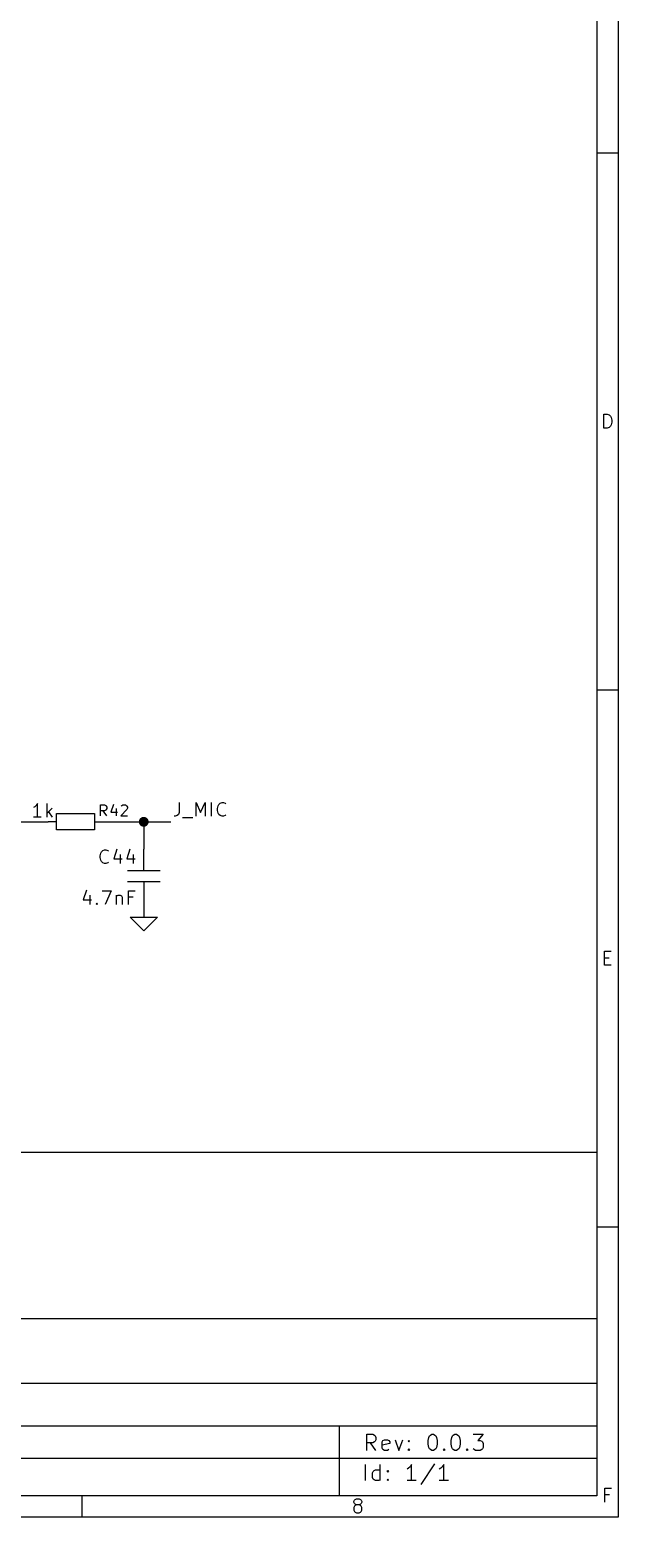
# Model space of a CAD drawing. Header units: inches. Extents: x 0.4 to 16.1, y -11.3 to -0.4.
# Drawn here: x 13.98 to 16.14, y -11.3 to -5.85 of the extents above; entities that cross this region are included whole.
import ezdxf

# ---------------------------------------------------------------- set-up
doc = ezdxf.new("R2010")
doc.units = ezdxf.units.IN
doc.header["$MEASUREMENT"] = 0
for name, color, linetype in [('GREENSIXTYFIVE', 129, 'CONTINUOUS'), ('LIGHTGREEN', 92, 'CONTINUOUS'), ('RED', 14, 'CONTINUOUS'), ('REDSIX', 19, 'CONTINUOUS')]:
    doc.layers.add(name, color=color, linetype=linetype)

msp = doc.modelspace()

# ---------------------------------------------------------------- linework, layer by layer
at = {"layer": 'GREENSIXTYFIVE', "linetype": 'CONTINUOUS'}
for p, q in [((14.0002, -8.6947), (13.9955, -8.6971)), ((14.005, -8.6899), (14.0002, -8.6947)), ((14.0098, -8.6828), (14.005, -8.6899)), ((14.0098, -8.7328), (14.0098, -8.6828)), ((14.0455, -8.7328), (14.0455, -8.6828)), ((14.0645, -8.6995), (14.0455, -8.7185)), ((14.0502, -8.7138), (14.0645, -8.7328)), ((14.2414, -8.7282), (14.2414, -8.6882)), ((14.2414, -8.6882), (14.2567, -8.6882)), ((14.2567, -8.7092), (14.2414, -8.7092)), ((14.2643, -8.7282), (14.251, -8.7092)), ((14.2567, -8.6882), (14.2605, -8.6901)), ((14.2605, -8.7073), (14.2567, -8.7092)), ((14.2605, -8.6901), (14.2624, -8.6921)), ((14.2624, -8.7054), (14.2605, -8.7073)), ((14.2624, -8.6921), (14.2643, -8.6959)), ((14.2643, -8.7016), (14.2624, -8.7054)), ((14.2643, -8.6959), (14.2643, -8.7016)), ((14.289, -8.6863), (14.2795, -8.7149)), ((14.2795, -8.7149), (14.3043, -8.7149)), ((14.2986, -8.7016), (14.2986, -8.7282)), ((14.3386, -8.7054), (14.3157, -8.7282)), ((14.3176, -8.6921), (14.3195, -8.6901)), ((14.3195, -8.6901), (14.3233, -8.6882)), ((14.3233, -8.6882), (14.3329, -8.6882)), ((14.3329, -8.6882), (14.3367, -8.6901)), ((14.3367, -8.6901), (14.3386, -8.6921)), ((14.3386, -8.6921), (14.3405, -8.6959)), ((14.3405, -8.6997), (14.3386, -8.7054)), ((14.3405, -8.6959), (14.3405, -8.6997)), ((14.024, -8.7328), (13.9955, -8.7328)), ((14.3157, -8.7282), (14.3405, -8.7282)), ((14.2399, -8.8742), (14.2423, -8.8647)), ((14.2399, -8.8742), (14.2423, -8.8647)), ((14.2399, -8.8814), (14.2399, -8.8742)), ((14.2399, -8.8814), (14.2399, -8.8742)), ((14.2423, -8.8909), (14.2399, -8.8814)), ((14.2423, -8.8909), (14.2399, -8.8814)), ((14.2423, -8.8647), (14.2447, -8.8599)), ((14.2423, -8.8647), (14.2447, -8.8599)), ((14.2447, -8.8599), (14.2494, -8.8552)), ((14.2447, -8.8599), (14.2494, -8.8552)), ((14.2494, -8.8552), (14.2566, -8.8528)), ((14.2494, -8.8552), (14.2566, -8.8528)), ((14.2566, -8.8528), (14.2613, -8.8528)), ((14.2566, -8.8528), (14.2613, -8.8528)), ((14.2613, -8.8528), (14.2685, -8.8552)), ((14.2613, -8.8528), (14.2685, -8.8552)), ((14.2685, -8.8552), (14.2709, -8.8576)), ((14.2685, -8.8552), (14.2709, -8.8576)), ((14.3018, -8.8504), (14.2899, -8.8861)), ((14.3018, -8.8504), (14.2899, -8.8861)), ((14.2899, -8.8861), (14.3209, -8.8861)), ((14.2899, -8.8861), (14.3209, -8.8861)), ((14.3137, -8.8695), (14.3137, -8.9028)), ((14.3137, -8.8695), (14.3137, -8.9028)), ((14.3494, -8.8504), (14.3375, -8.8861)), ((14.3494, -8.8504), (14.3375, -8.8861)), ((14.3375, -8.8861), (14.3685, -8.8861)), ((14.3375, -8.8861), (14.3685, -8.8861)), ((14.3613, -8.8695), (14.3613, -8.9028)), ((14.3613, -8.8695), (14.3613, -8.9028)), ((14.2447, -8.8957), (14.2423, -8.8909)), ((14.2447, -8.8957), (14.2423, -8.8909)), ((14.2494, -8.9004), (14.2447, -8.8957)), ((14.2494, -8.9004), (14.2447, -8.8957)), ((14.2566, -8.9028), (14.2494, -8.9004)), ((14.2566, -8.9028), (14.2494, -8.9004)), ((14.2613, -8.9028), (14.2566, -8.9028)), ((14.2613, -8.9028), (14.2566, -8.9028)), ((14.2685, -8.9004), (14.2613, -8.9028)), ((14.2685, -8.9004), (14.2613, -8.9028)), ((14.2709, -8.898), (14.2685, -8.9004)), ((14.2709, -8.898), (14.2685, -8.9004)), ((14.1899, -9.0004), (14.178, -9.0361)), ((14.1899, -9.0004), (14.178, -9.0361)), ((14.178, -9.0361), (14.209, -9.0361)), ((14.178, -9.0361), (14.209, -9.0361)), ((14.2018, -9.0195), (14.2018, -9.0528)), ((14.2018, -9.0195), (14.2018, -9.0528)), ((14.2256, -9.0504), (14.228, -9.048)), ((14.2256, -9.0504), (14.228, -9.048)), ((14.228, -9.0528), (14.2256, -9.0504)), ((14.228, -9.0528), (14.2256, -9.0504)), ((14.228, -9.048), (14.2304, -9.0504)), ((14.228, -9.048), (14.228, -9.0528)), ((14.228, -9.048), (14.2304, -9.0504)), ((14.228, -9.048), (14.228, -9.0528)), ((14.2304, -9.0504), (14.228, -9.0528)), ((14.2304, -9.0504), (14.228, -9.0528)), ((14.2471, -9.0028), (14.2804, -9.0028)), ((14.2471, -9.0028), (14.2804, -9.0028)), ((14.2804, -9.0028), (14.259, -9.0528)), ((14.2804, -9.0028), (14.259, -9.0528)), ((14.2994, -9.0195), (14.2994, -9.0528)), ((14.2994, -9.0195), (14.2994, -9.0528)), ((14.2994, -9.0242), (14.3018, -9.0219)), ((14.2994, -9.0242), (14.3018, -9.0219)), ((14.3018, -9.0219), (14.3066, -9.0195)), ((14.3018, -9.0219), (14.3066, -9.0195)), ((14.3066, -9.0195), (14.3137, -9.0195)), ((14.3066, -9.0195), (14.3137, -9.0195)), ((14.3137, -9.0195), (14.3185, -9.0219)), ((14.3137, -9.0195), (14.3185, -9.0219)), ((14.3185, -9.0219), (14.3209, -9.0266)), ((14.3185, -9.0219), (14.3209, -9.0266)), ((14.3209, -9.0266), (14.3209, -9.0528)), ((14.3209, -9.0266), (14.3209, -9.0528)), ((14.3447, -9.0528), (14.3447, -9.0028)), ((14.3447, -9.0028), (14.3685, -9.0028)), ((14.3447, -9.0528), (14.3447, -9.0028)), ((14.3447, -9.0028), (14.3685, -9.0028)), ((14.3613, -9.0266), (14.3447, -9.0266)), ((14.3613, -9.0266), (14.3447, -9.0266))]:
    msp.add_line(p, q, dxfattribs=at)
at = {"layer": 'LIGHTGREEN', "linetype": 'CONTINUOUS'}
for p, q in [((13.95, -8.75), (14.05, -8.75)), ((14.25, -8.75), (14.4, -8.75)), ((14.4, -8.75), (14.5, -8.75)), ((14.4, -8.75), (14.4, -8.85))]:
    msp.add_line(p, q, dxfattribs=at)
at = {"layer": 'LIGHTGREEN', "const_width": 0.018}
msp.add_lwpolyline([(14.391, -8.75, 1), (14.409, -8.75, 1)], format="xyb", close=True, dxfattribs=at)
at = {"layer": 'RED', "linetype": 'CONTINUOUS'}
for p, q in [((16.1413, -0.3937), (16.1413, -11.2993)), ((16.0626, -0.4724), (16.0626, -11.2206)), ((16.1413, -6.2992), (16.0626, -6.2992)), ((16.0885, -7.3068), (16.0885, -7.2557)), ((16.0885, -7.2557), (16.1007, -7.2557)), ((16.1007, -7.2557), (16.108, -7.2581)), ((16.108, -7.3044), (16.1007, -7.3068)), ((16.108, -7.2581), (16.1129, -7.263)), ((16.1129, -7.2995), (16.108, -7.3044)), ((16.1129, -7.263), (16.1153, -7.2678)), ((16.1153, -7.2946), (16.1129, -7.2995)), ((16.1153, -7.2678), (16.1178, -7.2776)), ((16.1178, -7.2849), (16.1153, -7.2946)), ((16.1178, -7.2776), (16.1178, -7.2849)), ((16.1007, -7.3068), (16.0885, -7.3068)), ((16.1413, -8.2677), (16.0626, -8.2677)), ((14.08, -8.78), (14.08, -8.72)), ((14.08, -8.72), (14.22, -8.72)), ((14.22, -8.72), (14.22, -8.78)), ((14.08, -8.75), (14.05, -8.75)), ((14.22, -8.75), (14.25, -8.75)), ((14.22, -8.78), (14.08, -8.78)), ((14.4, -8.93), (14.4, -8.85)), ((14.4, -8.93), (14.4, -8.85)), ((14.46, -8.93), (14.34, -8.93)), ((14.46, -8.97), (14.34, -8.97)), ((14.4, -8.97), (14.4, -9.05)), ((14.4, -8.97), (14.4, -9.05)), ((14.4, -9.05), (14.4, -9.1)), ((14.4, -9.15), (14.35, -9.1)), ((14.35, -9.1), (14.4, -9.1)), ((14.4, -9.1), (14.45, -9.1)), ((14.45, -9.1), (14.4, -9.15)), ((16.091, -9.2753), (16.091, -9.2242)), ((16.091, -9.2242), (16.1153, -9.2242)), ((16.091, -9.2485), (16.108, -9.2485)), ((16.1153, -9.2753), (16.091, -9.2753)), ((11.8106, -9.9607), (16.0626, -9.9607)), ((16.0626, -9.9607), (16.0626, -11.2206)), ((16.1413, -10.2362), (16.0626, -10.2362)), ((11.8106, -10.571), (16.0626, -10.571)), ((11.8106, -10.8072), (16.0626, -10.8072)), ((11.8106, -10.9647), (16.0626, -10.9647)), ((15.1177, -10.9647), (15.1177, -11.2206)), ((15.2182, -11.0544), (15.2182, -10.9953)), ((15.2182, -10.9953), (15.2407, -10.9953)), ((15.2407, -10.9953), (15.2464, -10.9981)), ((15.2464, -10.9981), (15.2492, -11.0009)), ((15.2492, -11.0009), (15.252, -11.0065)), ((15.252, -11.0065), (15.252, -11.015)), ((15.4432, -11.0178), (15.446, -11.0065)), ((15.446, -11.0065), (15.4488, -11.0009)), ((15.4488, -11.0009), (15.4517, -10.9981)), ((15.4517, -10.9981), (15.4573, -10.9953)), ((15.4573, -10.9953), (15.4629, -10.9953)), ((15.4629, -10.9953), (15.4685, -10.9981)), ((15.4685, -10.9981), (15.4713, -11.0009)), ((15.4713, -11.0009), (15.4742, -11.0065)), ((15.4742, -11.0065), (15.477, -11.0178)), ((15.5276, -11.0178), (15.5304, -11.0065)), ((15.5304, -11.0065), (15.5332, -11.0009)), ((15.5332, -11.0009), (15.536, -10.9981)), ((15.536, -10.9981), (15.5416, -10.9953)), ((15.5416, -10.9953), (15.5473, -10.9953)), ((15.5473, -10.9953), (15.5529, -10.9981)), ((15.5529, -10.9981), (15.5557, -11.0009)), ((15.5557, -11.0009), (15.5585, -11.0065)), ((15.5585, -11.0065), (15.5613, -11.0178)), ((15.6091, -10.9953), (15.6457, -10.9953)), ((15.6457, -10.9953), (15.626, -11.0178)), ((15.2407, -11.0262), (15.2182, -11.0262)), ((15.252, -11.0544), (15.2323, -11.0262)), ((15.2464, -11.0234), (15.2407, -11.0262)), ((15.2492, -11.0206), (15.2464, -11.0234)), ((15.252, -11.015), (15.2492, -11.0206)), ((15.2745, -11.0234), (15.2773, -11.0178)), ((15.2745, -11.0459), (15.2745, -11.0234)), ((15.3026, -11.029), (15.2745, -11.0347)), ((15.2773, -11.0515), (15.2745, -11.0459)), ((15.2773, -11.0178), (15.2829, -11.015)), ((15.2829, -11.0544), (15.2773, -11.0515)), ((15.2829, -11.015), (15.2942, -11.015)), ((15.2942, -11.0544), (15.2829, -11.0544)), ((15.2942, -11.015), (15.2998, -11.0178)), ((15.2998, -11.0515), (15.2942, -11.0544)), ((15.2998, -11.0178), (15.3026, -11.0234)), ((15.3026, -11.0234), (15.3026, -11.029)), ((15.3223, -11.015), (15.3364, -11.0544)), ((15.3364, -11.0544), (15.3504, -11.015)), ((15.3701, -11.0206), (15.3729, -11.0178)), ((15.3729, -11.0234), (15.3701, -11.0206)), ((15.3701, -11.0515), (15.3729, -11.0487)), ((15.3729, -11.0544), (15.3701, -11.0515)), ((15.3729, -11.0178), (15.3757, -11.0206)), ((15.3729, -11.0178), (15.3729, -11.0234)), ((15.3757, -11.0206), (15.3729, -11.0234)), ((15.3729, -11.0487), (15.3757, -11.0515)), ((15.3729, -11.0487), (15.3729, -11.0544)), ((15.3757, -11.0515), (15.3729, -11.0544)), ((15.4432, -11.0319), (15.4432, -11.0178)), ((15.446, -11.0431), (15.4432, -11.0319)), ((15.4488, -11.0487), (15.446, -11.0431)), ((15.4517, -11.0515), (15.4488, -11.0487)), ((15.4573, -11.0544), (15.4517, -11.0515)), ((15.4629, -11.0544), (15.4573, -11.0544)), ((15.4685, -11.0515), (15.4629, -11.0544)), ((15.4713, -11.0487), (15.4685, -11.0515)), ((15.4742, -11.0431), (15.4713, -11.0487)), ((15.477, -11.0319), (15.4742, -11.0431)), ((15.477, -11.0178), (15.477, -11.0319)), ((15.4995, -11.0515), (15.5023, -11.0487)), ((15.5023, -11.0544), (15.4995, -11.0515)), ((15.5023, -11.0487), (15.5051, -11.0515)), ((15.5023, -11.0487), (15.5023, -11.0544)), ((15.5051, -11.0515), (15.5023, -11.0544)), ((15.5276, -11.0319), (15.5276, -11.0178)), ((15.5304, -11.0431), (15.5276, -11.0319)), ((15.5332, -11.0487), (15.5304, -11.0431)), ((15.536, -11.0515), (15.5332, -11.0487)), ((15.5416, -11.0544), (15.536, -11.0515)), ((15.5473, -11.0544), (15.5416, -11.0544)), ((15.5529, -11.0515), (15.5473, -11.0544)), ((15.5557, -11.0487), (15.5529, -11.0515)), ((15.5585, -11.0431), (15.5557, -11.0487)), ((15.5613, -11.0319), (15.5585, -11.0431)), ((15.5613, -11.0178), (15.5613, -11.0319)), ((15.5838, -11.0515), (15.5866, -11.0487)), ((15.5866, -11.0544), (15.5838, -11.0515)), ((15.5866, -11.0487), (15.5895, -11.0515)), ((15.5866, -11.0487), (15.5866, -11.0544)), ((15.5895, -11.0515), (15.5866, -11.0544)), ((15.612, -11.0515), (15.6091, -11.0487)), ((15.6176, -11.0544), (15.612, -11.0515)), ((15.6344, -11.0544), (15.6176, -11.0544)), ((15.626, -11.0178), (15.6344, -11.0178)), ((15.6344, -11.0178), (15.6401, -11.0206)), ((15.6401, -11.0515), (15.6344, -11.0544)), ((15.6401, -11.0206), (15.6429, -11.0234)), ((15.6429, -11.0487), (15.6401, -11.0515)), ((15.6429, -11.0234), (15.6457, -11.029)), ((15.6457, -11.0431), (15.6429, -11.0487)), ((15.6457, -11.029), (15.6457, -11.0431)), ((11.8106, -11.0828), (16.0626, -11.0828)), ((15.2144, -11.1649), (15.2144, -11.1058)), ((15.2678, -11.1649), (15.2678, -11.1058)), ((15.3718, -11.1199), (15.3662, -11.1227)), ((15.3775, -11.1143), (15.3718, -11.1199)), ((15.3831, -11.1058), (15.3775, -11.1143)), ((15.3831, -11.1649), (15.3831, -11.1058)), ((15.4675, -11.103), (15.4168, -11.179)), ((15.4899, -11.1199), (15.4843, -11.1227)), ((15.4956, -11.1143), (15.4899, -11.1199)), ((15.5012, -11.1058), (15.4956, -11.1143)), ((15.5012, -11.1649), (15.5012, -11.1058)), ((15.2397, -11.1368), (15.2425, -11.1311)), ((15.2397, -11.1536), (15.2397, -11.1368)), ((15.2425, -11.1593), (15.2397, -11.1536)), ((15.2425, -11.1311), (15.2453, -11.1283)), ((15.2453, -11.1621), (15.2425, -11.1593)), ((15.2453, -11.1283), (15.2509, -11.1255)), ((15.2509, -11.1649), (15.2453, -11.1621)), ((15.2509, -11.1255), (15.2622, -11.1255)), ((15.2622, -11.1649), (15.2509, -11.1649)), ((15.2622, -11.1255), (15.2678, -11.1283)), ((15.2678, -11.1621), (15.2622, -11.1649)), ((15.2931, -11.1311), (15.2959, -11.1283)), ((15.2959, -11.134), (15.2931, -11.1311)), ((15.2931, -11.1621), (15.2959, -11.1593)), ((15.2959, -11.1649), (15.2931, -11.1621)), ((15.2959, -11.1283), (15.2987, -11.1311)), ((15.2959, -11.1283), (15.2959, -11.134)), ((15.2987, -11.1311), (15.2959, -11.134)), ((15.2959, -11.1593), (15.2987, -11.1621)), ((15.2959, -11.1593), (15.2959, -11.1649)), ((15.2987, -11.1621), (15.2959, -11.1649)), ((15.4, -11.1649), (15.3662, -11.1649)), ((15.5181, -11.1649), (15.4843, -11.1649)), ((16.0626, -11.2206), (0.4724, -11.2206)), ((16.0626, -11.2206), (11.8106, -11.2206)), ((14.1732, -11.2206), (14.1732, -11.2993)), ((15.176, -11.2346), (15.1809, -11.2321)), ((15.1809, -11.2321), (15.1906, -11.2321)), ((15.1906, -11.2321), (15.1955, -11.2346)), ((16.0922, -11.2438), (16.0922, -11.1927)), ((16.0922, -11.1927), (16.1166, -11.1927)), ((16.1092, -11.217), (16.0922, -11.217)), ((15.1711, -11.2419), (15.1735, -11.237)), ((15.1711, -11.2443), (15.1711, -11.2419)), ((15.1735, -11.2492), (15.1711, -11.2443)), ((15.1735, -11.2589), (15.1711, -11.2638)), ((15.1711, -11.2638), (15.1711, -11.2736)), ((15.1711, -11.2736), (15.1735, -11.2784)), ((15.1735, -11.237), (15.176, -11.2346)), ((15.176, -11.2516), (15.1735, -11.2492)), ((15.176, -11.2565), (15.1735, -11.2589)), ((15.1735, -11.2784), (15.176, -11.2809)), ((15.1809, -11.2541), (15.176, -11.2516)), ((15.1809, -11.2541), (15.176, -11.2565)), ((15.176, -11.2809), (15.1809, -11.2833)), ((15.1906, -11.2541), (15.1809, -11.2541)), ((15.1809, -11.2833), (15.1906, -11.2833)), ((15.1955, -11.2516), (15.1906, -11.2541)), ((15.1955, -11.2565), (15.1906, -11.2541)), ((15.1906, -11.2833), (15.1955, -11.2809)), ((15.1955, -11.2346), (15.1979, -11.237)), ((15.1979, -11.2492), (15.1955, -11.2516)), ((15.1979, -11.2589), (15.1955, -11.2565)), ((15.1955, -11.2809), (15.1979, -11.2784)), ((15.1979, -11.237), (15.2004, -11.2419)), ((15.2004, -11.2443), (15.1979, -11.2492)), ((15.2004, -11.2638), (15.1979, -11.2589)), ((15.1979, -11.2784), (15.2004, -11.2736)), ((15.2004, -11.2419), (15.2004, -11.2443)), ((15.2004, -11.2736), (15.2004, -11.2638)), ((16.1413, -11.2993), (0.3937, -11.2993))]:
    msp.add_line(p, q, dxfattribs=at)
at = {"layer": 'REDSIX', "linetype": 'CONTINUOUS'}
for p, q in [((14.5279, -8.7227), (14.5232, -8.7274)), ((14.5303, -8.7155), (14.5279, -8.7227)), ((14.5303, -8.6798), (14.5303, -8.7155)), ((14.5922, -8.7298), (14.5922, -8.6798)), ((14.5922, -8.6798), (14.6089, -8.7155)), ((14.6089, -8.7155), (14.6255, -8.6798)), ((14.6255, -8.6798), (14.6255, -8.7298)), ((14.6493, -8.7298), (14.6493, -8.6798)), ((14.6708, -8.7012), (14.6732, -8.6917)), ((14.6708, -8.7084), (14.6708, -8.7012)), ((14.6732, -8.7179), (14.6708, -8.7084)), ((14.6732, -8.6917), (14.6755, -8.6869)), ((14.6755, -8.7227), (14.6732, -8.7179)), ((14.6755, -8.6869), (14.6803, -8.6822)), ((14.6803, -8.7274), (14.6755, -8.7227)), ((14.6803, -8.6822), (14.6874, -8.6798)), ((14.6874, -8.6798), (14.6922, -8.6798)), ((14.6922, -8.6798), (14.6993, -8.6822)), ((14.6993, -8.6822), (14.7017, -8.6846)), ((14.516, -8.7298), (14.5113, -8.7298)), ((14.5232, -8.7274), (14.516, -8.7298)), ((14.5422, -8.7346), (14.5803, -8.7346)), ((14.6874, -8.7298), (14.6803, -8.7274)), ((14.6922, -8.7298), (14.6874, -8.7298)), ((14.6993, -8.7274), (14.6922, -8.7298)), ((14.7017, -8.725), (14.6993, -8.7274))]:
    msp.add_line(p, q, dxfattribs=at)

doc.saveas('drawing.dxf')
